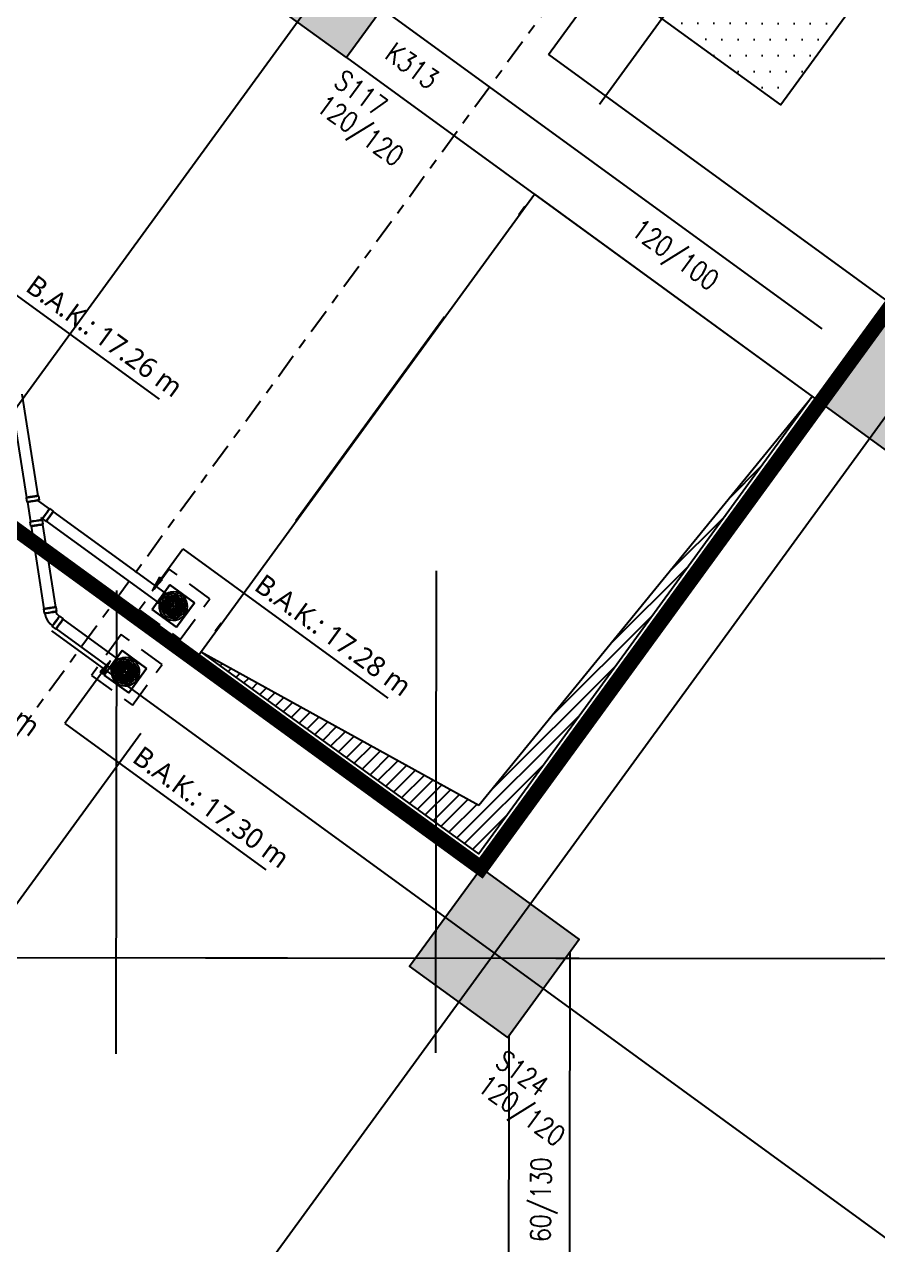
# Model space of a CAD drawing. Header units: millimetres. Extents: x 400382 to 401500, y 4543975 to 4544133.
# Drawn here: x 400765.84 to 400774.28, y 4544089.9 to 4544101.97 of the extents above; entities that cross this region are included whole.
import ezdxf
from ezdxf.enums import TextEntityAlignment as Align

# ---------------------------------------------------------------- set-up
doc = ezdxf.new("R2010")
doc.units = ezdxf.units.MM
for name, pattern in [('AKS', [3, 2.5, -0.25, 0, -0.25]), ('CENTER', [2, 1.25, -0.25, 0.25, -0.25]), ('CIZGI', [0.4, 0.25, -0.15]), ('DASHDOT2', [0.5, 0.25, -0.125, 0, -0.125])]:
    doc.linetypes.add(name, pattern=pattern)
for name, color, linetype in [('aks prota', 2, 'AKS'), ('boşluk prota', 2, 'Continuous'), ('boşluk taraması prota', 252, 'Continuous'), ('kiriş boyutu prota', 6, 'Continuous'), ('kiriş prota', 6, 'Continuous'), ('kolon prota', 1, 'Continuous'), ('kolon tarama prota', 252, 'Continuous'), ('lkolon prota', 4, 'Continuous'), ('merdiven prota', 2, 'Continuous'), ('PRT-AL-TUNEL_EKSENI', 14, 'DASHDOT2'), ('PRT-MI-a_fit_drainage', 10, 'Continuous'), ('skesit prota', 7, 'Continuous'), ('st_s_ölçü', 4, 'Continuous'), ('temel prota', 6, 'Continuous'), ('tkolon prota', 6, 'Continuous')]:
    doc.layers.add(name, color=color, linetype=linetype)
doc.styles.add('Segoe UI Light_1', font='', dxfattribs={"height": 200})
doc.styles.add('TKIRIS', font='romanstw.shx')
doc.styles.add('tkolon', font='romanstw.shx')
doc.styles.get('Segoe UI Light_1').set_extended_font_data('Segoe UI Light')

# ---------------------------------------------------------------- blocks, each defined once
blk = doc.blocks.new('17.60 mekanik')
at = {"layer": 'kolon tarama prota'}
for points in [[(135759.9, 64014.8), (135770.3, 64025.8), (135767.1, 64028.1)], [(135718.8, 63945.3), (135708.4, 63934.3), (135711.6, 63932)]]:
    blk.add_hatch(color=256, dxfattribs=at).paths.add_polyline_path(points, flags=0)
for p, q in [((135622.5, 64309.2), (135766.6, 64204.5)), ((135619.6, 64207.5), (135635.6, 64106.8)), ((135647.2, 64108.6), (135631.3, 64209.3)), ((135635.1, 64106.7), (135635.8, 64102.3)), ((135648.4, 64104.3), (135647.7, 64108.7)), ((135636.5, 64102.4), (135639.6, 64082.9)), ((135645.5, 64103.9), (135645.5, 64103.8)), ((135646.7, 64104.1), (135646, 64104.6)), ((135647.9, 64103.2), (135647.8, 64104.2)), ((135658.4, 64095.6), (135647.9, 64103.2)), ((135662.4, 64093.5), (135658.8, 64096.1)), ((135638.9, 64082.8), (135639.6, 64078.4)), ((135650.8, 64084.7), (135650.4, 64087.2)), ((135650.4, 64087.2), (135651.7, 64086.3)), ((135651.3, 64085.8), (135654.9, 64083.2)), ((135652.2, 64080.4), (135651.5, 64084.8)), ((135658.6, 64088.3), (135655.2, 64083.6)), ((135655.2, 64083.6), (135658.6, 64088.3)), ((135655.2, 64083.6), (135765.8, 64003.2)), ((135662.1, 64093.1), (135658.6, 64088.3)), ((135658.6, 64088.3), (135662.1, 64093.1)), ((135772.7, 64012.7), (135662.1, 64093.1)), ((135640.1, 64078.5), (135653, 63996.7)), ((135664.7, 63998.5), (135651.7, 64080.3)), ((135759.9, 64014.8), (135790.1, 64056.4)), ((135790.1, 64056.4), (135993.2, 63908.8)), ((135767.1, 64028.1), (135759.9, 64014.8)), ((135759.9, 64014.8), (135770.3, 64025.8)), ((135770.3, 64025.8), (135767.1, 64028.1)), ((135777.5, 64020.5), (135759.9, 63996.2)), ((135759.9, 63996.2), (135777.5, 64020.5)), ((135772.7, 64012.7), (135769.3, 64008)), ((135769.3, 64008), (135772.7, 64012.7)), ((135776.6, 64010.5), (135773, 64013.1)), ((135801.8, 64002.9), (135777.5, 64020.5)), ((135777.5, 64020.5), (135801.8, 64002.9)), ((135777.5, 64020.5), (135777.5, 64020.5)), ((135788.6, 64011.2), (135787.5, 64009.6)), ((135787.5, 64009.6), (135788.6, 64011.2)), ((135787.5, 64009.6), (135787.5, 64009.6)), ((135788.3, 64009), (135789.5, 64010.6)), ((135789.5, 64010.6), (135788.3, 64009)), ((135788.3, 64009), (135788.3, 64009)), ((135788.6, 64011.2), (135788.6, 64011.2)), ((135789.5, 64010.6), (135789.5, 64010.6)), ((135665.8, 63994.2), (135665.1, 63998.6)), ((135765.5, 64002.8), (135769.1, 64000.2)), ((135769.3, 64008), (135765.8, 64003.2)), ((135765.8, 64003.2), (135769.3, 64008)), ((135769.2, 64007.4), (135770.8, 64006.2)), ((135770.8, 64006.2), (135769.2, 64007.4)), ((135769.2, 64007.4), (135769.2, 64007.4)), ((135769.3, 64008), (135769.3, 64008)), ((135769.3, 64008), (135769.3, 64008)), ((135771.4, 64007), (135769.8, 64008.2)), ((135769.8, 64008.2), (135771.4, 64007)), ((135769.8, 64008.2), (135769.8, 64008.2)), ((135770.8, 64006.2), (135770.8, 64006.2)), ((135771.4, 64007), (135771.4, 64007)), ((135772.9, 64005.4), (135772.9, 64005.4)), ((135772.9, 64005.4), (135772.9, 64005.4)), ((135772.9, 64005.4), (135772.9, 64005.4)), ((135772.9, 64005.4), (135772.9, 64005.4)), ((135772.9, 64004.7), (135774.5, 64003.6)), ((135774.5, 64003.6), (135772.9, 64004.7)), ((135772.9, 64004.7), (135772.9, 64004.7)), ((135775.1, 64004.4), (135773.4, 64005.5)), ((135773.4, 64005.5), (135775.1, 64004.4)), ((135773.4, 64005.5), (135773.4, 64005.5)), ((135774.5, 64003.6), (135774.5, 64003.6)), ((135775.1, 64004.4), (135775.1, 64004.4)), ((135776.5, 64002.1), (135778.1, 64000.9)), ((135778.1, 64000.9), (135776.5, 64002.1)), ((135776.5, 64002.1), (135776.5, 64002.1)), ((135778.7, 64001.7), (135777.1, 64002.9)), ((135777.1, 64002.9), (135778.7, 64001.7)), ((135777.1, 64002.9), (135777.1, 64002.9)), ((135778.7, 63997.5), (135777.5, 63995.8)), ((135777.5, 63995.8), (135778.7, 63997.5)), ((135778.1, 64000.9), (135778.1, 64000.9)), ((135778.3, 63995.2), (135779.5, 63996.9)), ((135779.5, 63996.9), (135778.3, 63995.2)), ((135778.7, 64001.7), (135778.7, 64001.7)), ((135778.7, 63997.5), (135778.7, 63997.5)), ((135779.5, 63996.9), (135779.5, 63996.9)), ((135783.3, 64003.9), (135782.2, 64002.3)), ((135782.2, 64002.3), (135783.3, 64003.9)), ((135782.2, 64002.3), (135782.2, 64002.3)), ((135782.9, 63997.4), (135784.6, 63996.2)), ((135784.6, 63996.2), (135782.9, 63997.4)), ((135782.9, 63997.4), (135782.9, 63997.4)), ((135783, 64001.7), (135784.2, 64003.3)), ((135784.2, 64003.3), (135783, 64001.7)), ((135783, 64001.7), (135783, 64001.7)), ((135783.3, 64003.9), (135783.3, 64003.9)), ((135785.1, 63997), (135783.5, 63998.2)), ((135783.5, 63998.2), (135785.1, 63997)), ((135783.5, 63998.2), (135783.5, 63998.2)), ((135784.1, 63978.6), (135801.8, 64002.9)), ((135801.8, 64002.9), (135784.1, 63978.6)), ((135784.2, 64003.3), (135784.2, 64003.3)), ((135786, 64007.5), (135784.8, 64005.9)), ((135784.8, 64005.9), (135786, 64007.5)), ((135784.8, 64005.9), (135784.8, 64005.9)), ((135785.1, 63997), (135785.1, 63997)), ((135785.6, 64005.3), (135786.8, 64006.9)), ((135786.8, 64006.9), (135785.6, 64005.3)), ((135785.6, 64005.3), (135785.6, 64005.3)), ((135786, 64007.5), (135786, 64007.5)), ((135786.8, 64006.9), (135786.8, 64006.9)), ((135801.8, 64002.9), (135801.8, 64002.9)), ((135652.6, 63996.6), (135653.3, 63992.2)), ((135672.3, 63987), (135668.7, 63989.6)), ((135725.5, 63947.7), (135672, 63986.6)), ((135759.9, 63996.2), (135784.1, 63978.6)), ((135784.1, 63978.6), (135759.9, 63996.2)), ((135759.9, 63996.2), (135759.9, 63996.2)), ((135773.4, 63990.2), (135772.2, 63988.5)), ((135772.2, 63988.5), (135773.4, 63990.2)), ((135772.2, 63988.5), (135772.2, 63988.5)), ((135773, 63988), (135774.2, 63989.6)), ((135774.2, 63989.6), (135773, 63988)), ((135773, 63988), (135773, 63988)), ((135773.4, 63990.2), (135773.4, 63990.2)), ((135774.2, 63989.6), (135774.2, 63989.6)), ((135776, 63993.8), (135774.8, 63992.2)), ((135774.8, 63992.2), (135776, 63993.8)), ((135774.8, 63992.2), (135774.8, 63992.2)), ((135775.7, 63991.6), (135776.8, 63993.2)), ((135776.8, 63993.2), (135775.7, 63991.6)), ((135775.7, 63991.6), (135775.7, 63991.6)), ((135776, 63993.8), (135776, 63993.8)), ((135776.8, 63993.2), (135776.8, 63993.2)), ((135777.5, 63995.8), (135777.5, 63995.8)), ((135778.3, 63995.2), (135778.3, 63995.2)), ((135784.6, 63996.2), (135784.6, 63996.2)), ((135786.6, 63994.8), (135788.2, 63993.6)), ((135788.2, 63993.6), (135786.6, 63994.8)), ((135786.6, 63994.8), (135786.6, 63994.8)), ((135788.8, 63994.4), (135787.2, 63995.6)), ((135787.2, 63995.6), (135788.8, 63994.4)), ((135787.2, 63995.6), (135787.2, 63995.6)), ((135788.2, 63993.6), (135788.2, 63993.6)), ((135788.8, 63994.4), (135788.8, 63994.4)), ((135790.2, 63992.1), (135791.9, 63990.9)), ((135791.9, 63990.9), (135790.2, 63992.1)), ((135790.2, 63992.1), (135790.2, 63992.1)), ((135792.4, 63991.7), (135790.8, 63992.9)), ((135790.8, 63992.9), (135792.4, 63991.7)), ((135790.8, 63992.9), (135790.8, 63992.9)), ((135791.9, 63990.9), (135791.9, 63990.9)), ((135792.4, 63991.7), (135792.4, 63991.7)), ((135661.2, 63979.3), (135664.8, 63976.7)), ((135665, 63977.1), (135718.6, 63938.2)), ((135784.1, 63978.6), (135784.1, 63978.6)), ((135730.3, 63955.5), (135712.6, 63931.2)), ((135712.6, 63931.2), (135730.3, 63955.5)), ((135754.5, 63937.9), (135730.3, 63955.5)), ((135730.3, 63955.5), (135754.5, 63937.9)), ((135730.3, 63955.5), (135730.3, 63955.5)), ((135718.8, 63945.3), (135673.7, 63883.2)), ((135718.8, 63945.3), (135708.4, 63934.3)), ((135711.6, 63932), (135718.8, 63945.3)), ((135718.3, 63937.8), (135721.9, 63935.2)), ((135722, 63942.4), (135723.6, 63941.2)), ((135723.6, 63941.2), (135722, 63942.4)), ((135722, 63942.4), (135722, 63942.4)), ((135724.2, 63942), (135722.6, 63943.2)), ((135722.6, 63943.2), (135724.2, 63942)), ((135722.6, 63943.2), (135722.6, 63943.2)), ((135723.6, 63941.2), (135723.6, 63941.2)), ((135724.2, 63942), (135724.2, 63942)), ((135725.6, 63939.7), (135727.2, 63938.6)), ((135727.2, 63938.6), (135725.6, 63939.7)), ((135725.6, 63939.7), (135725.6, 63939.7)), ((135729.4, 63945.5), (135725.8, 63948.1)), ((135727.8, 63939.4), (135726.2, 63940.5)), ((135726.2, 63940.5), (135727.8, 63939.4)), ((135726.2, 63940.5), (135726.2, 63940.5)), ((135727.2, 63938.6), (135727.2, 63938.6)), ((135727.8, 63939.4), (135727.8, 63939.4)), ((135729.3, 63937.1), (135730.9, 63935.9)), ((135730.9, 63935.9), (135729.3, 63937.1)), ((135729.3, 63937.1), (135729.3, 63937.1)), ((135731.5, 63936.7), (135729.9, 63937.9)), ((135729.9, 63937.9), (135731.5, 63936.7)), ((135729.9, 63937.9), (135729.9, 63937.9)), ((135731.5, 63936.7), (135731.5, 63936.7)), ((135736.1, 63938.9), (135734.9, 63937.2)), ((135734.9, 63937.2), (135736.1, 63938.9)), ((135734.9, 63937.2), (135734.9, 63937.2)), ((135735.7, 63936.7), (135736.9, 63938.3)), ((135736.9, 63938.3), (135735.7, 63936.7)), ((135735.7, 63936.7), (135735.7, 63936.7)), ((135736.1, 63938.9), (135736.1, 63938.9)), ((135736.9, 63938.3), (135736.9, 63938.3)), ((135736.9, 63913.6), (135754.5, 63937.9)), ((135754.5, 63937.9), (135736.9, 63913.6)), ((135738.8, 63942.5), (135737.6, 63940.9)), ((135737.6, 63940.9), (135738.8, 63942.5)), ((135737.6, 63940.9), (135737.6, 63940.9)), ((135738.4, 63940.3), (135739.6, 63941.9)), ((135739.6, 63941.9), (135738.4, 63940.3)), ((135738.4, 63940.3), (135738.4, 63940.3)), ((135738.8, 63942.5), (135738.8, 63942.5)), ((135739.6, 63941.9), (135739.6, 63941.9)), ((135741.4, 63946.2), (135740.2, 63944.6)), ((135740.2, 63944.6), (135741.4, 63946.2)), ((135740.2, 63944.6), (135740.2, 63944.6)), ((135741, 63944), (135742.2, 63945.6)), ((135742.2, 63945.6), (135741, 63944)), ((135741, 63944), (135741, 63944)), ((135741.4, 63946.2), (135741.4, 63946.2)), ((135742.2, 63945.6), (135742.2, 63945.6)), ((135754.5, 63937.9), (135754.5, 63937.9)), ((135708.4, 63934.3), (135711.6, 63932)), ((135712.6, 63931.2), (135736.9, 63913.6)), ((135736.9, 63913.6), (135712.6, 63931.2)), ((135712.6, 63931.2), (135712.6, 63931.2)), ((135726.1, 63925.2), (135725, 63923.5)), ((135725, 63923.5), (135726.1, 63925.2)), ((135725.8, 63922.9), (135727, 63924.6)), ((135727, 63924.6), (135725.8, 63922.9)), ((135726.1, 63925.2), (135726.1, 63925.2)), ((135727, 63924.6), (135727, 63924.6)), ((135728.8, 63928.8), (135727.6, 63927.2)), ((135727.6, 63927.2), (135728.8, 63928.8)), ((135727.6, 63927.2), (135727.6, 63927.2)), ((135728.4, 63926.6), (135729.6, 63928.2)), ((135729.6, 63928.2), (135728.4, 63926.6)), ((135728.4, 63926.6), (135728.4, 63926.6)), ((135728.8, 63928.8), (135728.8, 63928.8)), ((135729.6, 63928.2), (135729.6, 63928.2)), ((135731.5, 63932.5), (135730.3, 63930.8)), ((135730.3, 63930.8), (135731.5, 63932.5)), ((135730.3, 63930.8), (135730.3, 63930.8)), ((135730.9, 63935.9), (135730.9, 63935.9)), ((135731.1, 63930.2), (135732.3, 63931.9)), ((135732.3, 63931.9), (135731.1, 63930.2)), ((135731.1, 63930.2), (135731.1, 63930.2)), ((135731.5, 63932.5), (135731.5, 63932.5)), ((135732.3, 63931.9), (135732.3, 63931.9)), ((135735.7, 63932.4), (135737.3, 63931.2)), ((135737.3, 63931.2), (135735.7, 63932.4)), ((135735.7, 63932.4), (135735.7, 63932.4)), ((135737.9, 63932), (135736.3, 63933.2)), ((135736.3, 63933.2), (135737.9, 63932)), ((135736.3, 63933.2), (135736.3, 63933.2)), ((135737.3, 63931.2), (135737.3, 63931.2)), ((135737.9, 63932), (135737.9, 63932)), ((135739.4, 63929.8), (135741, 63928.6)), ((135741, 63928.6), (135739.4, 63929.8)), ((135739.4, 63929.8), (135739.4, 63929.8)), ((135741.6, 63929.4), (135739.9, 63930.6)), ((135739.9, 63930.6), (135741.6, 63929.4)), ((135739.9, 63930.6), (135739.9, 63930.6)), ((135741, 63928.6), (135741, 63928.6)), ((135741.6, 63929.4), (135741.6, 63929.4)), ((135743, 63927.1), (135744.6, 63925.9)), ((135744.6, 63925.9), (135743, 63927.1)), ((135743, 63927.1), (135743, 63927.1)), ((135745.2, 63926.7), (135743.6, 63927.9)), ((135743.6, 63927.9), (135745.2, 63926.7)), ((135743.6, 63927.9), (135743.6, 63927.9)), ((135744.6, 63925.9), (135744.6, 63925.9)), ((135745.2, 63926.7), (135745.2, 63926.7)), ((135725, 63923.5), (135725, 63923.5)), ((135725.8, 63922.9), (135725.8, 63922.9)), ((135736.9, 63913.6), (135736.9, 63913.6)), ((135673.7, 63883.2), (135872.8, 63738.6))]:
    blk.add_line(p, q, dxfattribs=at)
at = {"layer": 'kolon tarama prota', "flags": 128}
for points in [[(135776.2, 64010), (135778.7, 64008.2), (135780.9, 64006.6), (135782.6, 64005.3), (135783.8, 64004.5), (135784.2, 64004.2), (135784.2, 64004.2)], [(135777.5, 63994.9), (135777.1, 63995.2), (135776, 63996), (135774.2, 63997.3), (135772.1, 63998.9), (135769.6, 64000.6), (135769.5, 64000.7)], [(135777.5, 63994.9), (135775.9, 63996.7), (135775.2, 63998.8), (135775.3, 64001.2), (135776.2, 64002.9)], [(135776.2, 64002.9), (135777.9, 64004.5), (135780.1, 64005.2), (135782.4, 64005.1), (135784.2, 64004.2)], [(135784.2, 64004.2), (135785.7, 64002.5), (135786.5, 64000.3), (135786.3, 63998), (135785.4, 63996.2)], [(135653.9, 63992.3), (135655, 63988.2), (135656.5, 63985.3)], [(135656.5, 63985.3), (135659.1, 63982), (135661.6, 63979.8)], [(135666.2, 63991.3), (135665.2, 63993.8), (135665.2, 63994.1)], [(135668.3, 63989.1), (135666.4, 63991), (135666.2, 63991.3)], [(135785.4, 63996.2), (135783.7, 63994.6), (135781.5, 63993.9), (135779.2, 63994.1), (135777.5, 63994.9)], [(135730.2, 63929.9), (135728.7, 63931.6), (135727.9, 63933.8), (135728.1, 63936.2), (135729, 63937.9)], [(135729, 63945), (135731.4, 63943.2), (135733.6, 63941.6), (135735.4, 63940.3), (135736.5, 63939.5), (135737, 63939.2), (135737, 63939.2)], [(135729, 63937.9), (135730.7, 63939.5), (135732.9, 63940.2), (135735.2, 63940), (135737, 63939.2)], [(135737, 63939.2), (135738.5, 63937.5), (135739.3, 63935.3), (135739.1, 63933), (135738.2, 63931.2)], [(135730.2, 63929.9), (135729.9, 63930.2), (135728.7, 63931), (135727, 63932.3), (135724.8, 63933.9), (135722.4, 63935.6), (135722.3, 63935.7)], [(135738.2, 63931.2), (135736.5, 63929.6), (135734.3, 63928.9), (135732, 63929.1), (135730.2, 63929.9)]]:
    blk.add_lwpolyline(points, dxfattribs=at)
at = {"layer": 'kolon tarama prota'}
for centre, radius, start, end in [((135780.8, 63999.6), 14, 56.0467, 141.9533), ((135780.8, 63999.6), 14, 56.0467, 141.9533), ((135780.8, 63999.6), 12, 56.388, 141.612), ((135780.8, 63999.6), 12, 56.388, 141.612), ((135780.8, 63999.6), 10, 324, 144), ((135780.8, 63999.6), 10, 324, 144), ((135780.8, 63999.6), 9.5, 57.017, 140.983), ((135780.8, 63999.6), 9.5, 57.017, 140.983), ((135780.8, 63999.6), 12, 326.388, 51.612), ((135780.8, 63999.6), 12, 326.388, 51.612), ((135780.8, 63999.6), 14, 326.0467, 51.9533), ((135780.8, 63999.6), 14, 326.0467, 51.9533), ((135780.8, 63999.6), 14, 146.0467, 231.9533), ((135780.8, 63999.6), 14, 146.0467, 231.9533), ((135780.8, 63999.6), 12, 146.388, 231.612), ((135780.8, 63999.6), 12, 146.388, 231.612), ((135780.8, 63999.6), 10, 144, 324), ((135780.8, 63999.6), 10, 144, 324), ((135780.8, 63999.6), 9.5, 147.017, 230.983), ((135780.8, 63999.6), 9.5, 147.017, 230.983), ((135780.8, 63999.6), 9, 144, 324), ((135780.8, 63999.6), 9, 144, 324), ((135780.8, 63999.6), 7.5, 147.8226, 230.1774), ((135780.8, 63999.6), 7.5, 147.8226, 230.1774), ((135780.8, 63999.6), 9, 324, 144), ((135780.8, 63999.6), 9, 324, 144), ((135780.8, 63999.6), 6.38, 144, 324), ((135780.8, 63999.6), 6.38, 144, 324), ((135780.8, 63999.6), 5.9, 144, 324), ((135780.8, 63999.6), 7.5, 57.8226, 140.1774), ((135780.8, 63999.6), 7.5, 57.8226, 140.1774), ((135780.8, 63999.6), 5.72, 144, 324), ((135780.8, 63999.6), 6.38, 324, 144), ((135780.8, 63999.6), 6.38, 324, 144), ((135780.8, 63999.6), 5, 144, 324), ((135780.8, 63999.6), 5, 144, 324), ((135780.8, 63999.6), 5, 149.7392, 228.2608), ((135780.8, 63999.6), 5, 149.7392, 228.2608), ((135780.8, 63999.6), 5.9, 324, 144), ((135779.1, 63997.2), 2.95, 54, 234), ((135780.8, 63999.6), 5.71, 324, 144), ((135780.8, 63999.6), 5, 324, 144), ((135780.8, 63999.6), 5, 324, 144), ((135780.8, 63999.6), 5, 59.7392, 138.2608), ((135780.8, 63999.6), 5, 59.7392, 138.2608), ((135780.8, 63999.6), 3, 153.5941, 224.4059), ((135780.8, 63999.6), 3, 153.5941, 224.4059), ((135780.8, 63999.6), 3, 63.5941, 134.4059), ((135780.8, 63999.6), 3, 63.5941, 134.4059), ((135780.8, 63999.6), 3, 243.5941, 314.4059), ((135780.8, 63999.6), 3, 243.5941, 314.4059), ((135782.6, 64002), 2.95, 234, 54), ((135780.8, 63999.6), 3, 333.5941, 44.4059), ((135780.8, 63999.6), 3, 333.5941, 44.4059), ((135780.8, 63999.6), 5, 329.7392, 48.2608), ((135780.8, 63999.6), 5, 329.7392, 48.2608), ((135780.8, 63999.6), 7.5, 327.8226, 50.1774), ((135780.8, 63999.6), 7.5, 327.8226, 50.1774), ((135780.8, 63999.6), 9.5, 327.017, 50.983), ((135780.8, 63999.6), 9.5, 327.017, 50.983), ((135780.8, 63999.6), 14, 236.0467, 321.9533), ((135780.8, 63999.6), 14, 236.0467, 321.9533), ((135780.8, 63999.6), 12, 236.388, 321.612), ((135780.8, 63999.6), 12, 236.388, 321.612), ((135780.8, 63999.6), 9.5, 237.017, 320.983), ((135780.8, 63999.6), 9.5, 237.017, 320.983), ((135780.8, 63999.6), 7.5, 237.8226, 320.1774), ((135780.8, 63999.6), 7.5, 237.8226, 320.1774), ((135780.8, 63999.6), 5, 239.7392, 318.2608), ((135780.8, 63999.6), 5, 239.7392, 318.2608), ((135733.6, 63934.6), 14, 56.0467, 141.9533), ((135733.6, 63934.6), 14, 56.0467, 141.9533), ((135733.6, 63934.6), 14, 146.0467, 231.9533), ((135733.6, 63934.6), 14, 146.0467, 231.9533), ((135733.6, 63934.6), 12, 146.388, 231.612), ((135733.6, 63934.6), 12, 146.388, 231.612), ((135733.6, 63934.6), 10, 144, 324), ((135733.6, 63934.6), 10, 144, 324), ((135733.6, 63934.6), 9.5, 147.017, 230.983), ((135733.6, 63934.6), 9.5, 147.017, 230.983), ((135733.6, 63934.6), 12, 56.388, 141.612), ((135733.6, 63934.6), 12, 56.388, 141.612), ((135733.6, 63934.6), 9, 144, 324), ((135733.6, 63934.6), 9, 144, 324), ((135733.6, 63934.6), 10, 324, 144), ((135733.6, 63934.6), 10, 324, 144), ((135733.6, 63934.6), 7.5, 147.8226, 230.1774), ((135733.6, 63934.6), 7.5, 147.8226, 230.1774), ((135733.6, 63934.6), 9.5, 57.017, 140.983), ((135733.6, 63934.6), 9.5, 57.017, 140.983), ((135733.6, 63934.6), 9, 324, 144), ((135733.6, 63934.6), 9, 324, 144), ((135733.6, 63934.6), 6.38, 144, 324), ((135733.6, 63934.6), 6.38, 144, 324), ((135733.6, 63934.6), 5.9, 144, 324), ((135733.6, 63934.6), 7.5, 57.8226, 140.1774), ((135733.6, 63934.6), 7.5, 57.8226, 140.1774), ((135733.6, 63934.6), 5.72, 144, 324), ((135733.6, 63934.6), 6.38, 324, 144), ((135733.6, 63934.6), 6.38, 324, 144), ((135733.6, 63934.6), 5, 144, 324), ((135733.6, 63934.6), 5, 144, 324), ((135733.6, 63934.6), 5, 149.7392, 228.2608), ((135733.6, 63934.6), 5, 149.7392, 228.2608), ((135733.6, 63934.6), 5.9, 324, 144), ((135733.6, 63934.6), 5.71, 324, 144), ((135733.6, 63934.6), 5, 324, 144), ((135733.6, 63934.6), 5, 324, 144), ((135733.6, 63934.6), 5, 59.7392, 138.2608), ((135733.6, 63934.6), 5, 59.7392, 138.2608), ((135733.6, 63934.6), 3, 63.5941, 134.4059), ((135733.6, 63934.6), 3, 63.5941, 134.4059), ((135735.3, 63936.9), 2.95, 234, 54), ((135733.6, 63934.6), 3, 333.5941, 44.4059), ((135733.6, 63934.6), 3, 333.5941, 44.4059), ((135733.6, 63934.6), 5, 329.7392, 48.2608), ((135733.6, 63934.6), 5, 329.7392, 48.2608), ((135733.6, 63934.6), 7.5, 327.8226, 50.1774), ((135733.6, 63934.6), 7.5, 327.8226, 50.1774), ((135733.6, 63934.6), 9.5, 327.017, 50.983), ((135733.6, 63934.6), 9.5, 327.017, 50.983), ((135733.6, 63934.6), 12, 326.388, 51.612), ((135733.6, 63934.6), 12, 326.388, 51.612), ((135733.6, 63934.6), 14, 326.0467, 51.9533), ((135733.6, 63934.6), 14, 326.0467, 51.9533), ((135733.6, 63934.6), 14, 236.0467, 321.9533), ((135733.6, 63934.6), 14, 236.0467, 321.9533), ((135733.6, 63934.6), 12, 236.388, 321.612), ((135733.6, 63934.6), 12, 236.388, 321.612), ((135733.6, 63934.6), 9.5, 237.017, 320.983), ((135733.6, 63934.6), 9.5, 237.017, 320.983), ((135731.9, 63932.2), 2.95, 54, 234), ((135733.6, 63934.6), 7.5, 237.8226, 320.1774), ((135733.6, 63934.6), 7.5, 237.8226, 320.1774), ((135733.6, 63934.6), 3, 153.5941, 224.4059), ((135733.6, 63934.6), 3, 153.5941, 224.4059), ((135733.6, 63934.6), 5, 239.7392, 318.2608), ((135733.6, 63934.6), 5, 239.7392, 318.2608), ((135733.6, 63934.6), 3, 243.5941, 314.4059), ((135733.6, 63934.6), 3, 243.5941, 314.4059)]:
    blk.add_arc(centre, radius, start, end, dxfattribs=at)
for centre, major_axis, ratio, start_param, end_param in [((135641.4, 64107.7), (6.3, 1), 0.01, 0, 3.141593), ((135641.4, 64107.7), (6.3, 1), 0.01, 3.141593, 6.283185), ((135641.4, 64107.7), (5.83, 0.92), 0.01, 1.570796, 3.141593), ((135641.4, 64107.7), (5.83, 0.92), 0.01, 3.141593, 4.712389), ((135641.4, 64107.7), (5.83, 0.92), 0.01, 0, 1.570796), ((135641.4, 64107.7), (5.83, 0.92), 0.01, 4.712389, 6.283185), ((135642.1, 64103.3), (6.3, 1), 0.01, 0, 3.141593), ((135642.1, 64103.3), (6.3, 1), 0.01, 3.141593, 6.283185), ((135642.1, 64103.3), (5.64, 0.89), 0.01, 0, 3.141593), ((135642.1, 64103.3), (5.64, 0.89), 0.01, 3.141593, 6.283185), ((135642.6, 64100), (3.36, 4.62), 0.007071, 5.703918, 6.276114), ((135642.6, 64100), (3.36, 4.62), 0.007071, 6.276114, 6.84831), ((135655, 64091), (3.75, 5.16), 0.007071, 3.134522, 6.276114), ((135655, 64091), (3.75, 5.16), 0.007071, 6.276114, 9.417707), ((135655, 64091), (3.36, 4.62), 0.007071, 6.276114, 9.417707), ((135655, 64091), (3.36, 4.62), 0.007071, 3.134522, 6.276114), ((135658.6, 64088.3), (3.75, 5.16), 0.007071, 6.276114, 9.417707), ((135658.6, 64088.3), (3.75, 5.16), 0.007071, 3.134522, 6.276114), ((135645.2, 64083.8), (6.3, 1), 0.01, 3.141593, 6.283185), ((135645.2, 64083.8), (6.3, 1), 0.01, 0, 3.141593), ((135645.2, 64083.8), (5.64, 0.89), 0.01, 0, 3.141593), ((135645.2, 64083.8), (5.64, 0.89), 0.01, 3.141593, 6.283185), ((135645.9, 64079.4), (6.3, 1), 0.01, 0, 3.141593), ((135645.9, 64079.4), (6.3, 1), 0.01, 3.141593, 6.283185), ((135645.9, 64079.4), (5.83, 0.92), 0.01, 1.570796, 3.141593), ((135645.9, 64079.4), (5.83, 0.92), 0.01, 3.141593, 4.712389), ((135645.9, 64079.4), (5.83, 0.92), 0.01, 0, 1.570796), ((135645.9, 64079.4), (5.83, 0.92), 0.01, 4.712389, 6.283185), ((135658.9, 63997.6), (-6.3, -1), 0.01, 3.145735, 6.287327), ((135658.9, 63997.6), (-6.3, -1), 0.01, 0.004142, 3.145735), ((135658.9, 63997.6), (5.83, 0.92), 0.01, 1.570796, 3.141593), ((135658.9, 63997.6), (5.83, 0.92), 0.01, 3.141593, 4.712389), ((135658.9, 63997.6), (5.83, 0.92), 0.01, 0, 1.570796), ((135658.9, 63997.6), (5.83, 0.92), 0.01, 4.712389, 6.283185), ((135659.5, 63993.2), (-6.3, -1), 0.01, 3.145735, 6.287327), ((135659.5, 63993.2), (-6.3, -1), 0.01, 0.004142, 3.145735), ((135659.5, 63993.2), (-5.64, -0.89), 0.01, 3.145735, 6.287327), ((135659.5, 63993.2), (-5.64, -0.89), 0.01, 0.004142, 3.145735), ((135664.9, 63984.5), (-3.75, -5.16), 0.01, 3.137451, 6.279043), ((135664.9, 63984.5), (-3.75, -5.16), 0.01, 6.279043, 9.420636), ((135664.9, 63984.5), (-3.36, -4.62), 0.01, 3.137451, 6.279043), ((135664.9, 63984.5), (-3.36, -4.62), 0.01, 6.279043, 9.420636), ((135668.5, 63981.8), (-3.75, -5.16), 0.01, 3.137451, 6.279043), ((135668.5, 63981.8), (-3.75, -5.16), 0.01, 6.279043, 9.420636), ((135668.5, 63981.8), (3.47, 4.77), 0.01, 0, 1.570796), ((135668.5, 63981.8), (3.47, 4.77), 0.01, 4.712389, 6.283185), ((135668.5, 63981.8), (3.47, 4.77), 0.01, 1.570796, 3.141593), ((135668.5, 63981.8), (3.47, 4.77), 0.01, 3.141593, 4.712389), ((135722, 63943), (3.75, 5.16), 0.01, 4.712389, 7.853982), ((135722, 63943), (-3.75, -5.16), 0.01, 4.712389, 7.853982), ((135722, 63943), (3.47, 4.77), 0.01, 1.570796, 3.141593), ((135722, 63943), (3.47, 4.77), 0.01, 3.141593, 4.712389), ((135725.6, 63940.3), (-3.75, -5.16), 0.01, 4.712389, 7.853982), ((135722, 63943), (3.47, 4.77), 0.01, 0, 1.570796), ((135722, 63943), (3.47, 4.77), 0.01, 4.712389, 6.283185), ((135725.6, 63940.3), (-3.36, -4.62), 0.01, 4.712389, 7.853982), ((135725.6, 63940.3), (-3.75, -5.16), 0.01, 1.570796, 4.712389), ((135725.6, 63940.3), (3.36, 4.62), 0.01, 4.712389, 7.853982)]:
    blk.add_ellipse(centre, major_axis=major_axis, ratio=ratio, start_param=start_param, end_param=end_param, dxfattribs=at)
at = {"layer": 'kolon tarama prota', "char_height": 20, "attachment_point": 1, "rotation": 324, "line_spacing_factor": 1.142579, "style": 'Segoe UI Light_1'}
for s, insert, width in [('B.A.K.: 17.26 m', (135644.9, 64328.4), 207.124), ('B.A.K.: 17.28 m', (135871.4, 64032.7), 207.124), ('B.A.K.: 23.28 m', (135504.2, 63992.5), 213.157), ('B.A.K.: 17.30 m', (135751, 63862.4), 207.124)]:
    blk.add_mtext(s, dxfattribs=dict(at, insert=insert, width=width))
blk = doc.blocks.new('YER SUZGECI_20x20')
at = {"color": 2}
blk.add_lwpolyline([(-20, 0), (0, 0), (0, 20), (-20, 20)], close=True, dxfattribs=at)
for points in [[(0, 20), (-20, 0)], [(-20, 20), (0, 0)]]:
    blk.add_lwpolyline(points, dxfattribs=at)
blk.add_circle((-10, 10), 7, dxfattribs=at)

msp = doc.modelspace()

# ---------------------------------------------------------------- hatches: boundary and pattern name
at = {"layer": 'boşluk taraması prota', "ltscale": 2}
h = msp.add_hatch(dxfattribs=at)
h.set_pattern_fill('ANSI31', color=256, scale=0.03, angle=-0.0715, style=0)
h.set_pattern_definition([(44.928458, (400108.57561, 4543657.3594), (-0.06726777, 0.067435967), [])])
h.paths.add_polyline_path([(400770.334, 4544094.245), (400773.632, 4544098.288), (400770.335, 4544093.761), (400767.587, 4544095.763)])
at = {"layer": 'kolon tarama prota'}
h = msp.add_hatch(dxfattribs=at)
h.set_pattern_fill('DOTS', color=2, scale=0.1, angle=-0.0715)
h.set_pattern_definition([(359.928458, (399708.95567, 4543657.53933), (0.07957316, 0.158650765), [0, -0.15875])])
h.paths.add_polyline_path([(400775.559, 4544104.245), (400773.822, 4544105.51), (400771.585, 4544102.439), (400773.322, 4544101.173)])
h = msp.add_hatch(color=256, dxfattribs=at)
h.dxf.hatch_style = 1
h.paths.add_polyline_path([(400768.761, 4544103.32), (400769.731, 4544102.613), (400769.025, 4544101.643), (400768.055, 4544102.35)])
h = msp.add_hatch(color=256, dxfattribs=at)
h.dxf.hatch_style = 1
h.paths.add_polyline_path([(400774.419, 4544099.198), (400775.389, 4544098.492), (400774.683, 4544097.522), (400773.713, 4544098.228)])
h = msp.add_hatch(color=256, dxfattribs=at)
h.dxf.hatch_style = 1
h.paths.add_polyline_path([(400770.357, 4544093.621), (400771.327, 4544092.914), (400770.62, 4544091.944), (400769.65, 4544092.651)])

# ---------------------------------------------------------------- linework, layer by layer
at = {"layer": 'aks prota', "ltscale": 10}
for p, q in [((400757.176, 4544086.397), (400784.673, 4544124.143)), ((400757.176, 4544086.397), (400784.673, 4544124.143)), ((400762.834, 4544082.275), (400790.331, 4544120.022)), ((400762.834, 4544082.275), (400790.331, 4544120.022)), ((400822.389, 4544063.512), (400754.63, 4544112.871)), ((400810.65, 4544063.527), (400750.567, 4544107.294)), ((400810.65, 4544063.527), (400750.567, 4544107.294)), ((400769.871, 4544061.694), (400769.915, 4544096.562)), ((400766.711, 4544061.685), (400766.755, 4544096.369)), ((400882.93, 4544092.587), (400717.011, 4544092.794)), ((400864.508, 4544092.61), (400741.096, 4544092.764))]:
    msp.add_line(p, q, dxfattribs=at)
at = {"layer": 'boşluk prota', "ltscale": 0.05}
msp.add_lwpolyline([(400770.334, 4544094.245), (400773.632, 4544098.288), (400770.335, 4544093.761), (400767.587, 4544095.763)], close=True, dxfattribs=at)
at = {"layer": 'kiriş prota'}
for points in [[(400771.024, 4544101.671), (400774.382, 4544106.277)], [(400769.025, 4544101.644), (400773.713, 4544098.229)], [(400771.025, 4544101.671), (400774.419, 4544099.198)], [(400771.233, 4544092.786), (400771.222, 4544083.426), (400783.829, 4544083.41)], [(400770.632, 4544091.961), (400770.622, 4544083.428)]]:
    msp.add_lwpolyline(points, dxfattribs=at)
msp.add_lwpolyline([(400770.884, 4544100.289), (400773.713, 4544098.228), (400770.357, 4544093.621), (400767.528, 4544095.683)], close=True, dxfattribs=at)
at = {"layer": 'kolon prota', "color": 1}
for points in [[(400768.761, 4544103.32), (400769.731, 4544102.613), (400769.025, 4544101.643), (400768.055, 4544102.35)], [(400774.419, 4544099.198), (400775.389, 4544098.492), (400774.683, 4544097.522), (400773.713, 4544098.228)], [(400770.357, 4544093.621), (400771.327, 4544092.914), (400770.62, 4544091.944), (400769.65, 4544092.651)]]:
    msp.add_lwpolyline(points, close=True, dxfattribs=at)
at = {"layer": 'PRT-AL-TUNEL_EKSENI', "ltscale": 10}
msp.add_line((400759.515, 4544084.693), (400787.012, 4544122.44), dxfattribs=at)
at = {"layer": 'PRT-MI-a_fit_drainage', "color": 2, "linetype": 'CIZGI'}
for points in [[(400767.675, 4544096.287), (400767.271, 4544096.581), (400766.977, 4544096.177), (400767.381, 4544095.883)], [(400767.202, 4544095.637), (400766.798, 4544095.932), (400766.503, 4544095.528), (400766.908, 4544095.233)]]:
    msp.add_lwpolyline(points, close=True, dxfattribs=at)
at = {"layer": 'skesit prota', "linetype": 'CENTER', "ltscale": 0.2}
msp.add_lwpolyline([(400788.902, 4544126.693), (400759.924, 4544086.914), (400712.323, 4544086.973)], dxfattribs=at)
at = {"layer": 'st_s_ölçü', "color": 3, "linetype": 'CIZGI', "lineweight": 30, "ltscale": 50, "const_width": 0.15}
msp.add_lwpolyline([(400819.537, 4544094.416), (400810.265, 4544094.428), (400808.942, 4544092.608), (400806.044, 4544094.719), (400806.044, 4544094.719), (400805.155, 4544095.366), (400804.449, 4544094.397), (400793.149, 4544102.628), (400789.086, 4544097.051), (400787.13, 4544098.476), (400786.423, 4544097.506), (400789.945, 4544094.941), (400786.589, 4544090.333), (400778.543, 4544096.195), (400781.899, 4544100.802), (400777.774, 4544103.805), (400770.356, 4544093.621), (400754.877, 4544104.897)], dxfattribs=at)
at = {"layer": 'temel prota'}
msp.add_lwpolyline([(400773.822, 4544105.51), (400775.559, 4544104.245), (400773.322, 4544101.173), (400771.584, 4544102.438)], close=True, dxfattribs=at)

# ---------------------------------------------------------------- block references
at = {"layer": 'merdiven prota', "xscale": 0.01, "yscale": 0.01, "zscale": 0.01, "rotation": 359.9284577011093}
msp.add_blockref('17.60 mekanik', (399408.706, 4543457.914), dxfattribs=at)
at = {"layer": 'PRT-MI-a_fit_drainage', "color": 2, "xscale": 0.01, "yscale": 0.01, "zscale": 0.01, "rotation": 143.9284577011162}
for p in [(400767.291, 4544096.354), (400766.818, 4544095.704)]:
    msp.add_blockref('YER SUZGECI_20x20', p, dxfattribs=at)

# ---------------------------------------------------------------- texts
at = {"layer": 'kiriş boyutu prota', "ltscale": 0.05, "style": 'TKIRIS', "width": 0.8}
for s, rotation, p in [('120/100', 323.9285, (400772.673, 4544099.407)), ('60/130', 89.5105, (400770.951, 4544090.758))]:
    msp.add_text(s, height=0.2, rotation=rotation, dxfattribs=at).set_placement(p, align=Align.MIDDLE_RIGHT)
at = {"layer": 'kiriş prota', "ltscale": 0.05, "style": 'TKIRIS', "width": 0.8}
msp.add_text('K313', height=0.2, rotation=323.9285, dxfattribs=at).set_placement((400769.45, 4544101.724), align=Align.MIDDLE_LEFT)
at = {"layer": 'lkolon prota', "style": 'tkolon', "width": 0.8}
for p in [(400768.712, 4544101.128), (400770.307, 4544091.429)]:
    msp.add_text('120/120', height=0.2, rotation=323.9285, dxfattribs=at).set_placement(p)
at = {"layer": 'tkolon prota', "style": 'tkolon', "width": 0.8}
for s, p in [('S117', (400768.888, 4544101.37)), ('S124', (400770.484, 4544091.671))]:
    msp.add_text(s, height=0.2, rotation=323.9285, dxfattribs=at).set_placement(p)

doc.saveas('drawing.dxf')
